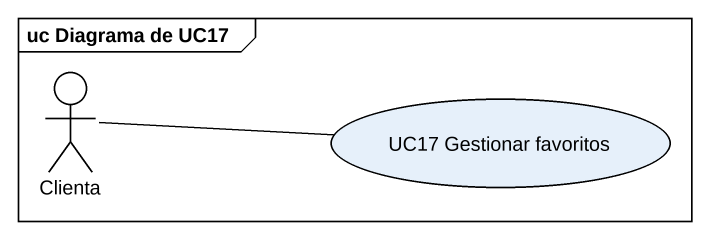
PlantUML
@startuml
mainframe uc Diagrama de UC17
actor Clienta
usecase "UC17 Gestionar favoritos" as UC17_Gestionar_favoritos
Clienta -right- UC17_Gestionar_favoritos
@enduml
